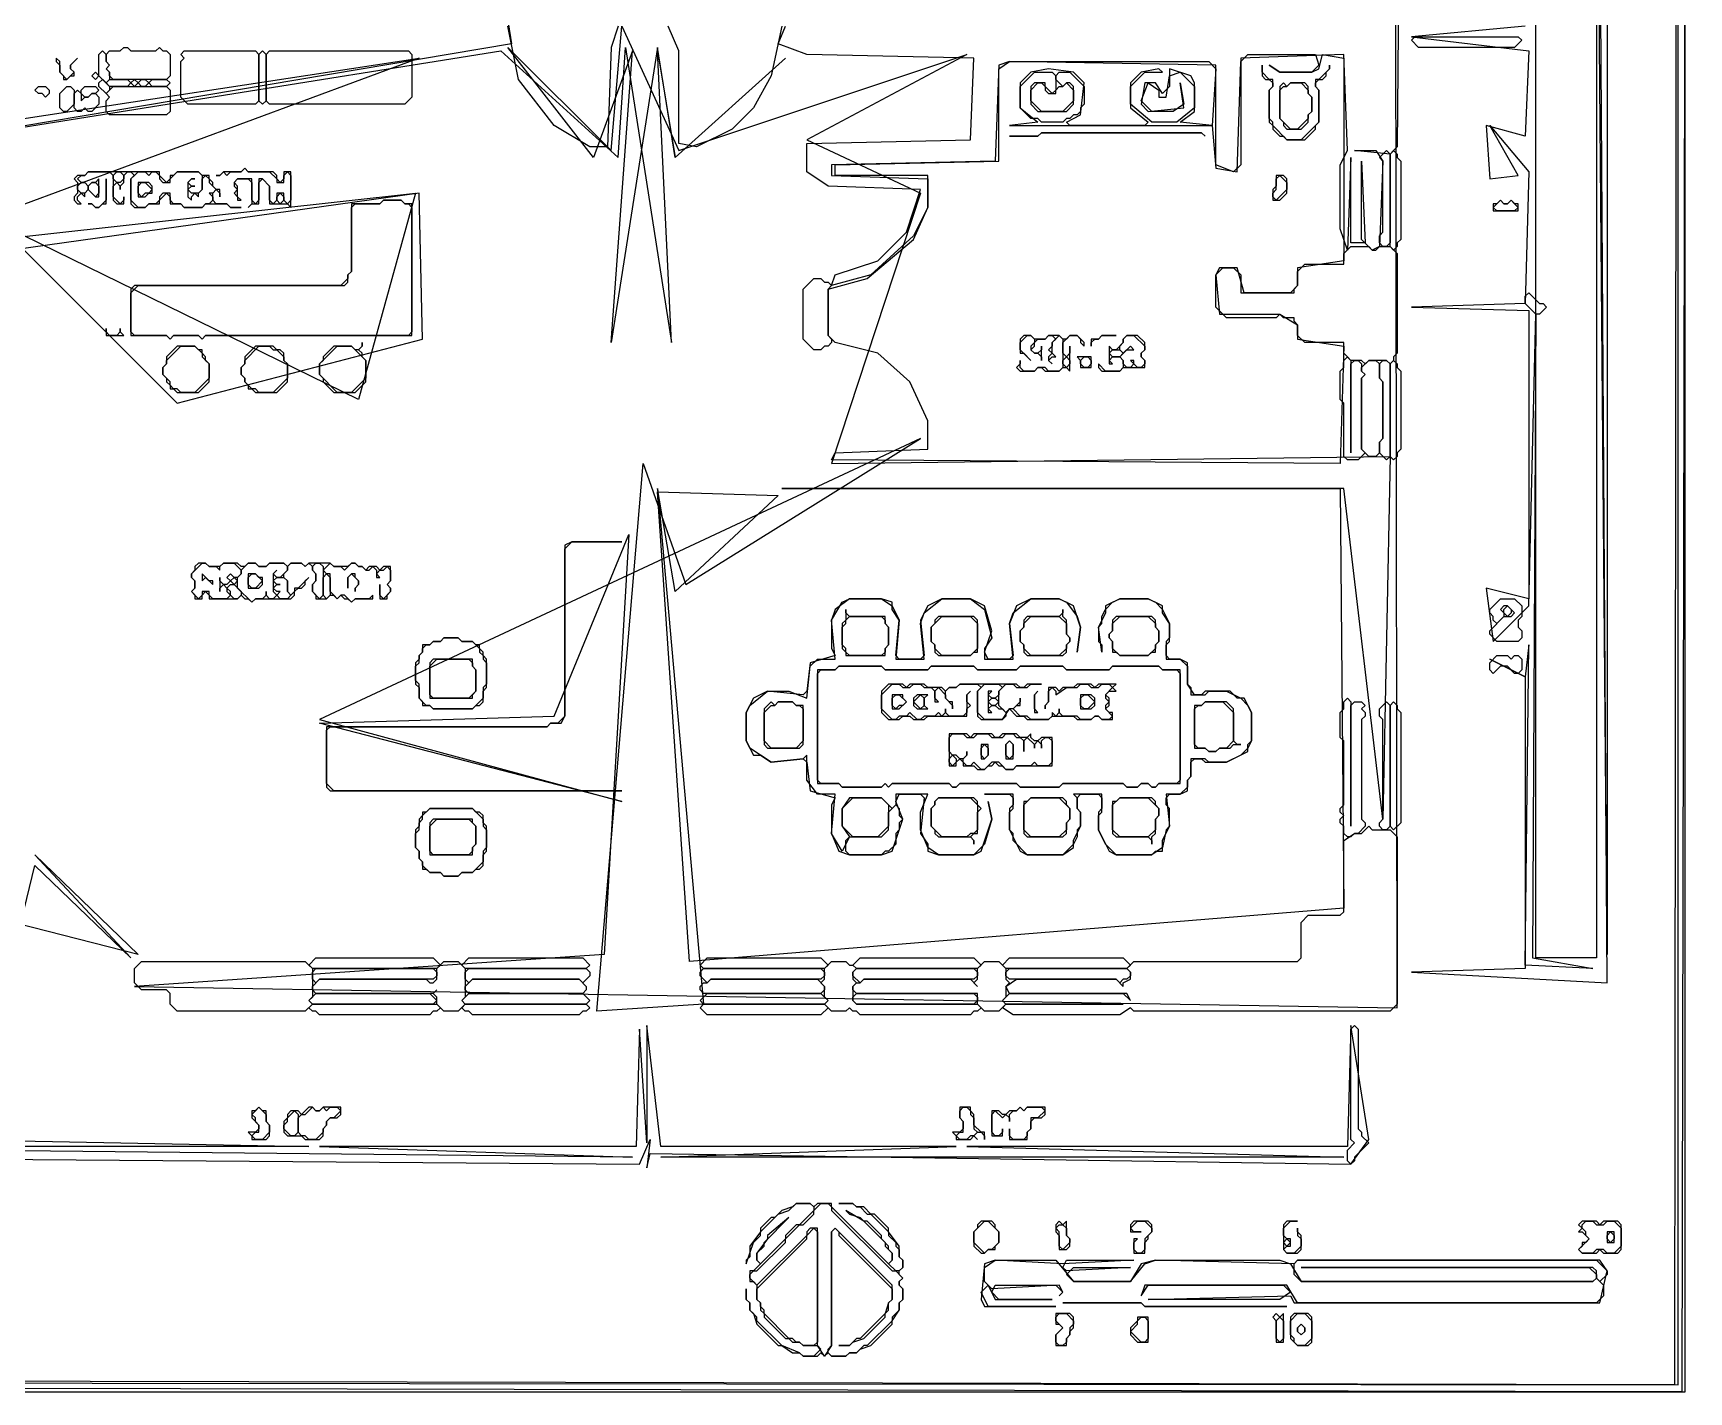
# Model space of a CAD drawing. Header units: millimetres. Extents: x 18 to 1005, y 22 to 1011.
# Drawn here: x 539.5 to 1005, y 22 to 404 of the extents above; entities that cross this region are included whole.
import ezdxf

# ---------------------------------------------------------------- set-up
doc = ezdxf.new("R2010")
doc.units = ezdxf.units.MM

msp = doc.modelspace()

# ---------------------------------------------------------------- linework, layer by layer
for points in [[(20, 1011), (1005, 1009), (1003, 22), (18, 24)], [(19, 1011), (19, 22), (1004, 22), (1004, 1011)], [(23, 1009), (1002, 1008), (1001, 24), (21, 26)], [(22, 1009), (21, 25), (1002, 24), (1002, 1009)], [(927, 402), (928, 403), (957, 403), (958, 402), (956, 400), (929, 400)], [(546, 397), (546, 396), (547, 395), (547, 393), (548, 392), (548, 391), (549, 391), (550, 392), (551, 392), (551, 393), (550, 394), (550, 395), (552, 397), (550, 395), (550, 394), (551, 393), (549, 391), (547, 393), (547, 396)], [(559, 399), (560, 398), (560, 396), (561, 395), (560, 394), (561, 393), (561, 391), (560, 390), (558, 392), (558, 398)], [(560, 398), (561, 399), (564, 399), (565, 400), (566, 400), (567, 399), (574, 399), (575, 400), (576, 399), (577, 399), (578, 398), (578, 392), (577, 391), (562, 391), (561, 392), (561, 393), (560, 394), (561, 395), (560, 396)], [(581, 398), (582, 399), (602, 399), (603, 398), (603, 385), (602, 384), (583, 384), (581, 386), (581, 396), (582, 397)], [(604, 399), (605, 398), (605, 385), (604, 384), (603, 385), (603, 398)], [(605, 398), (606, 399), (645, 399), (646, 398), (646, 386), (644, 384), (606, 384), (605, 385)], [(908, 397), (908, 340), (895, 338), (895, 333), (893, 331), (880, 331), (878, 338), (873, 338), (872, 336), (873, 325), (890, 325), (895, 322), (895, 318), (908, 316), (907, 283), (764, 284), (765, 286), (791, 287), (791, 295), (786, 306), (777, 314), (765, 317), (763, 319), (763, 332), (774, 335), (787, 346), (791, 355), (791, 364), (765, 364), (765, 367), (811, 368), (811, 394), (814, 396), (870, 396), (872, 394), (871, 378), (862, 379), (866, 382), (866, 390), (865, 392), (859, 394), (859, 389), (857, 387), (855, 390), (852, 390), (851, 384), (853, 382), (863, 383), (862, 390), (863, 384), (860, 382), (854, 382), (851, 385), (853, 390), (856, 388), (856, 386), (858, 386), (859, 392), (862, 393), (866, 389), (866, 383), (861, 379), (854, 379), (848, 384), (848, 389), (852, 393), (857, 393), (856, 394), (851, 393), (848, 390), (848, 383), (853, 379), (852, 378), (831, 378), (830, 379), (834, 381), (835, 390), (832, 393), (825, 394), (820, 393), (817, 390), (817, 383), (822, 379), (814, 378), (871, 378), (872, 366), (878, 365), (879, 396), (881, 398), (900, 398), (901, 395), (899, 393), (890, 393), (887, 395), (890, 393), (899, 393), (901, 394), (902, 398)], [(556, 392), (557, 393), (558, 392), (557, 391)], [(817, 389), (821, 393), (826, 393), (827, 392), (827, 388), (826, 387), (824, 389), (824, 390), (821, 390), (820, 389), (820, 384), (822, 382), (830, 382), (832, 384), (832, 389), (831, 390), (830, 390), (829, 389), (827, 391), (827, 392), (828, 393), (831, 393), (835, 389), (835, 384), (834, 383), (834, 382), (833, 381), (832, 381), (831, 380), (830, 380), (829, 379), (823, 379), (822, 380), (820, 380), (817, 383)], [(885, 395), (885, 392), (886, 391), (887, 391), (888, 390), (888, 389), (887, 388), (887, 379), (888, 378), (888, 377), (890, 375), (891, 375), (892, 374), (897, 374), (900, 377), (900, 378), (901, 379), (901, 388), (900, 389), (900, 390), (901, 391), (902, 391), (903, 392), (903, 393), (904, 394), (904, 395), (904, 394), (901, 391), (900, 391), (900, 389), (901, 388), (901, 379), (896, 374), (892, 374), (888, 378), (888, 379), (887, 380), (887, 388), (888, 389), (888, 391), (887, 391), (885, 393)], [(540, 388), (541, 389), (543, 389), (544, 388), (544, 387), (543, 386), (542, 387), (541, 387)], [(550, 389), (551, 388), (551, 384), (549, 382), (548, 382), (547, 383), (547, 387), (549, 389)], [(551, 387), (552, 388), (553, 387), (553, 385), (554, 386), (555, 386), (556, 387), (557, 387), (558, 386), (558, 384), (556, 382), (555, 382), (554, 383), (553, 382), (552, 382), (551, 383)], [(553, 387), (553, 388), (554, 389), (557, 389), (558, 388), (557, 387), (556, 387), (555, 386), (554, 386)], [(558, 390), (559, 391), (561, 389), (561, 388), (560, 387), (558, 389)], [(560, 390), (561, 391), (566, 391), (567, 390), (566, 389), (561, 389)], [(560, 387), (562, 389), (577, 389), (578, 388), (578, 382), (577, 381), (561, 381), (560, 382), (560, 385), (561, 386)], [(567, 390), (568, 391), (569, 390), (568, 389)], [(569, 390), (570, 391), (571, 391), (572, 390), (571, 389), (570, 389)], [(572, 390), (573, 391), (577, 391), (578, 390), (577, 389), (573, 389)], [(820, 388), (822, 390), (823, 390), (824, 389), (824, 388), (825, 387), (827, 387), (827, 388), (828, 389), (829, 389), (830, 390), (832, 388), (832, 385), (829, 382), (823, 382), (820, 385)], [(893, 390), (896, 390), (898, 388), (898, 387), (899, 386), (899, 382), (898, 381), (898, 380), (895, 377), (893, 377), (890, 380), (890, 388), (891, 389), (892, 389)], [(891, 390), (890, 389), (890, 380), (891, 379), (891, 378), (892, 377), (896, 377), (898, 379), (898, 381), (899, 382), (899, 386), (898, 387), (898, 389), (897, 390), (893, 390), (892, 389)], [(814, 375), (822, 375), (823, 376), (868, 376), (869, 375), (868, 376), (823, 376), (822, 375)], [(920, 371), (921, 370), (921, 345), (920, 344), (919, 344), (918, 345), (918, 347), (919, 348), (919, 368), (918, 369)], [(922, 371), (923, 370), (923, 369), (924, 368), (924, 346), (923, 345), (923, 344), (922, 343), (921, 344), (921, 370)], [(551, 363), (552, 362), (552, 359), (551, 358), (551, 357), (552, 356), (553, 356), (552, 357), (552, 358), (553, 359), (554, 358), (554, 359), (555, 360), (557, 358), (558, 358), (558, 363), (557, 362), (556, 362), (555, 361), (554, 362), (553, 362), (552, 363), (553, 364), (554, 364), (555, 365), (561, 365), (562, 364), (562, 357), (563, 356), (565, 356), (565, 358), (565, 357), (564, 356), (562, 358), (562, 361), (563, 362), (564, 361), (564, 360), (564, 361), (565, 362), (565, 364), (566, 365), (567, 365), (568, 364), (567, 363), (567, 356), (568, 355), (571, 355), (572, 356), (575, 356), (575, 357), (577, 359), (578, 358), (578, 356), (581, 356), (582, 355), (587, 355), (588, 356), (594, 356), (595, 355), (598, 355), (595, 355), (594, 356), (591, 356), (590, 357), (590, 359), (591, 360), (592, 359), (592, 358), (592, 360), (591, 360), (590, 361), (590, 362), (589, 363), (589, 364), (587, 364), (586, 365), (580, 365), (579, 364), (578, 364), (578, 363), (577, 362), (575, 364), (575, 365), (555, 365), (554, 364), (552, 364)], [(562, 364), (563, 365), (564, 365), (565, 364), (565, 363), (564, 362), (563, 362), (562, 363)], [(567, 357), (567, 363), (569, 365), (571, 365), (572, 364), (573, 365), (574, 365), (575, 364), (575, 363), (576, 362), (578, 362), (578, 363), (580, 365), (586, 365), (587, 364), (587, 360), (586, 359), (584, 359), (583, 360), (584, 361), (585, 361), (584, 361), (583, 362), (584, 363), (585, 363), (584, 363), (583, 362), (583, 358), (584, 357), (584, 358), (585, 359), (586, 358), (586, 359), (587, 360), (587, 363), (588, 364), (589, 363), (589, 362), (591, 360), (590, 359), (589, 359), (590, 358), (590, 357), (589, 356), (588, 356), (587, 355), (582, 355), (581, 356), (579, 356), (578, 357), (578, 359), (576, 359), (575, 358), (575, 357), (574, 356), (572, 356), (571, 355), (569, 355)], [(591, 364), (592, 364), (593, 365), (594, 364), (595, 365), (598, 365), (599, 366), (600, 365), (606, 365), (608, 363), (608, 362), (610, 362), (610, 364), (611, 365), (612, 364), (612, 357), (611, 356), (610, 357), (610, 359), (608, 359), (608, 357), (607, 356), (606, 357), (606, 361), (604, 363), (603, 363), (603, 357), (602, 356), (601, 357), (601, 363), (597, 363), (596, 362), (596, 361), (597, 360), (596, 359), (597, 358), (597, 357), (598, 357), (597, 358), (597, 361), (596, 362), (597, 363), (600, 363), (601, 362), (601, 356), (600, 355), (601, 356), (603, 356), (603, 362), (604, 363), (606, 361), (606, 356), (611, 356), (612, 355), (612, 365), (610, 365), (610, 363), (609, 362), (608, 363), (608, 364), (607, 365), (600, 365), (599, 366), (598, 365), (593, 365), (592, 364)], [(890, 364), (892, 362), (892, 360), (889, 357), (888, 358), (888, 359), (889, 360), (889, 363)], [(891, 364), (889, 364), (889, 361), (888, 360), (888, 357), (890, 357), (892, 359), (892, 363)], [(552, 361), (553, 362), (554, 362), (555, 361), (555, 360), (554, 359), (553, 359), (552, 360)], [(560, 363), (560, 357), (558, 355), (557, 355), (556, 356), (555, 356), (556, 356), (557, 355), (558, 355), (559, 356), (560, 356)], [(555, 361), (556, 362), (557, 362), (558, 361), (558, 359), (557, 358), (555, 360)], [(569, 359), (569, 361), (570, 362), (571, 362), (573, 360), (572, 359), (571, 359), (570, 358)], [(569, 362), (569, 358), (571, 358), (572, 359), (573, 359), (573, 361), (572, 362)], [(608, 358), (609, 359), (610, 358), (610, 357), (609, 356), (608, 357)], [(646, 355), (646, 320), (645, 319), (588, 319), (587, 318), (586, 319), (579, 319), (578, 318), (577, 319), (568, 319), (567, 320), (567, 331), (569, 333), (627, 333), (628, 334), (628, 336), (629, 337), (629, 355), (630, 356), (637, 356), (638, 357), (643, 357), (644, 356), (645, 356)], [(646, 356), (644, 356), (643, 357), (638, 357), (637, 356), (629, 356), (629, 337), (628, 336), (628, 335), (626, 333), (568, 333), (567, 332), (567, 319), (577, 319), (578, 318), (579, 319), (586, 319), (587, 318), (588, 319), (646, 319)], [(950, 355), (952, 357), (953, 356), (954, 356), (955, 357), (957, 355), (956, 354), (951, 354)], [(950, 356), (950, 354), (957, 354), (957, 356), (956, 356), (955, 357), (954, 356), (953, 356), (952, 357), (951, 356)], [(923, 342), (923, 314), (922, 313), (922, 312), (921, 311), (920, 312), (915, 312), (914, 311), (913, 312), (910, 312), (908, 314), (908, 317), (897, 317), (895, 319), (895, 322), (894, 323), (894, 324), (891, 324), (890, 325), (889, 324), (875, 324), (872, 327), (872, 336), (874, 338), (877, 338), (879, 336), (879, 331), (894, 331), (894, 332), (895, 333), (895, 337), (897, 339), (908, 339), (908, 342), (910, 344), (915, 344), (916, 343), (917, 343), (918, 344), (921, 344)], [(759, 335), (761, 335), (762, 334), (763, 334), (764, 333), (763, 332), (763, 319), (764, 318), (764, 317), (763, 316), (762, 316), (761, 315), (759, 315), (756, 318), (756, 332)], [(959, 330), (960, 331), (963, 328), (964, 328), (965, 327), (963, 325), (962, 325), (959, 328)], [(560, 321), (560, 319), (565, 319), (564, 320), (564, 321), (564, 320), (563, 319), (561, 319), (560, 320)], [(632, 317), (632, 316), (631, 315), (630, 315), (629, 316), (624, 316), (621, 313), (621, 312), (620, 311), (620, 308), (621, 307), (621, 306), (624, 303), (630, 303), (633, 306), (633, 312), (632, 313), (632, 314), (631, 315), (632, 316)], [(816, 310), (817, 309), (821, 309), (822, 310), (823, 310), (824, 309), (828, 309), (829, 310), (830, 310), (831, 309), (831, 316), (831, 314), (830, 313), (829, 314), (829, 317), (831, 319), (833, 319), (834, 318), (834, 317), (835, 316), (835, 317), (833, 319), (831, 319), (830, 318), (829, 318), (828, 319), (825, 319), (824, 318), (821, 318), (820, 319), (818, 319), (817, 318), (817, 314), (818, 314), (820, 312), (817, 315), (817, 317), (819, 319), (820, 319), (821, 318), (821, 317), (820, 316), (820, 315), (821, 314), (822, 314), (823, 313), (823, 312), (823, 316), (823, 315), (822, 314), (821, 314), (820, 315), (821, 316), (821, 317), (822, 318), (824, 318), (825, 319), (826, 319), (827, 318), (826, 317), (826, 316), (825, 315), (826, 314), (825, 313), (825, 312), (826, 311), (825, 312), (826, 313), (827, 313), (826, 314), (826, 317), (828, 319), (829, 318), (829, 310), (828, 309), (825, 309), (824, 310), (822, 310), (821, 309), (818, 309), (817, 310), (817, 312), (817, 311)], [(844, 319), (840, 319), (839, 318), (837, 318), (837, 316), (837, 317), (838, 318), (839, 318), (840, 319)], [(852, 317), (850, 319), (847, 319), (846, 318), (846, 317), (844, 315), (843, 315), (842, 316), (842, 311), (843, 311), (842, 312), (843, 313), (845, 313), (846, 312), (846, 310), (845, 309), (841, 309), (839, 311), (839, 310), (840, 309), (845, 309), (846, 310), (852, 310), (852, 312), (851, 313), (851, 314), (852, 315)], [(847, 319), (849, 319), (852, 316), (852, 315), (851, 314), (851, 313), (852, 312), (852, 311), (851, 310), (850, 310), (849, 311), (849, 312), (848, 312), (849, 311), (848, 310), (847, 310), (846, 311), (846, 312), (845, 313), (847, 315), (849, 315), (848, 316), (846, 314), (845, 315), (845, 316), (846, 317), (846, 318)], [(581, 316), (585, 316), (587, 314), (587, 313), (589, 311), (589, 307), (585, 303), (581, 303), (580, 304), (579, 304), (578, 305), (578, 306), (576, 308), (576, 310), (577, 311), (577, 312)], [(580, 316), (577, 313), (577, 311), (576, 310), (576, 308), (577, 307), (577, 306), (578, 305), (578, 304), (579, 304), (580, 303), (586, 303), (589, 306), (589, 311), (588, 312), (588, 313), (587, 314), (587, 315), (586, 315), (585, 316)], [(603, 316), (606, 316), (607, 315), (608, 315), (610, 313), (610, 312), (611, 311), (611, 307), (607, 303), (603, 303), (602, 304), (601, 304), (599, 306), (599, 307), (598, 308), (598, 310), (599, 311), (599, 312)], [(602, 316), (599, 313), (599, 311), (598, 310), (598, 308), (599, 307), (599, 306), (600, 305), (600, 304), (601, 304), (602, 303), (608, 303), (611, 306), (611, 311), (610, 312), (610, 314), (609, 315), (608, 315), (607, 316)], [(625, 316), (629, 316), (633, 312), (633, 307), (629, 303), (625, 303), (620, 308), (620, 311)], [(829, 312), (830, 313), (831, 312), (831, 311), (830, 310), (829, 311)], [(833, 313), (834, 312), (834, 310), (837, 310), (837, 313)], [(834, 312), (835, 313), (836, 313), (837, 312), (837, 311), (836, 310), (835, 310), (834, 311)], [(842, 314), (843, 315), (845, 315), (846, 314), (845, 313), (843, 313)], [(909, 313), (910, 312), (910, 286), (910, 311), (911, 312), (912, 312), (913, 311), (913, 309), (914, 308), (913, 307), (913, 287), (914, 286), (912, 284), (909, 284), (908, 285), (908, 300), (907, 301), (907, 309), (908, 310), (908, 312)], [(915, 312), (917, 312), (918, 311), (918, 307), (919, 306), (919, 290), (918, 289), (918, 286), (917, 285), (915, 285), (913, 287), (913, 307), (914, 308), (913, 309), (913, 310)], [(919, 312), (920, 312), (921, 311), (921, 285), (920, 284), (918, 286), (918, 289), (919, 290), (919, 306), (918, 307), (918, 311)], [(922, 312), (923, 311), (923, 310), (924, 309), (924, 287), (923, 286), (923, 285), (922, 284), (921, 285), (921, 311)], [(705, 261), (691, 261), (689, 260), (689, 212), (687, 210), (685, 210), (684, 209), (622, 209), (622, 192), (623, 191), (705, 191), (624, 191), (622, 193), (622, 208), (623, 209), (684, 209), (685, 210), (688, 210), (689, 212), (689, 259), (691, 261)], [(584, 252), (587, 255), (588, 255), (589, 254), (591, 254), (592, 253), (592, 254), (593, 255), (596, 255), (598, 253), (598, 252), (597, 251), (596, 251), (595, 252), (594, 251), (595, 250), (594, 249), (593, 249), (592, 250), (592, 251), (592, 247), (592, 248), (593, 249), (594, 248), (594, 247), (595, 246), (594, 245), (590, 245), (589, 246), (589, 247), (587, 247), (587, 246), (586, 245), (584, 247), (585, 248), (585, 250), (584, 251)], [(584, 252), (584, 251), (585, 250), (585, 248), (584, 247), (585, 246), (585, 245), (587, 245), (587, 246), (588, 247), (589, 246), (589, 245), (597, 245), (598, 246), (599, 245), (600, 245), (601, 244), (602, 245), (612, 245), (613, 246), (613, 247), (614, 248), (615, 248), (616, 249), (616, 250), (617, 251), (614, 248), (613, 248), (613, 247), (612, 246), (611, 247), (611, 250), (610, 251), (610, 252), (611, 253), (611, 254), (612, 255), (615, 255), (616, 254), (617, 255), (618, 254), (618, 253), (619, 252), (619, 250), (618, 249), (618, 247), (619, 246), (619, 245), (622, 245), (623, 246), (624, 246), (625, 245), (626, 246), (627, 245), (628, 245), (629, 244), (630, 245), (635, 245), (635, 246), (634, 245), (630, 245), (629, 244), (627, 246), (626, 246), (625, 245), (623, 247), (623, 252), (622, 252), (621, 253), (623, 255), (624, 254), (626, 254), (627, 253), (629, 255), (630, 255), (631, 254), (632, 254), (633, 253), (634, 253), (635, 254), (636, 253), (636, 251), (637, 251), (636, 252), (637, 253), (638, 253), (639, 254), (640, 253), (640, 250), (639, 249), (640, 248), (640, 247), (638, 245), (637, 246), (637, 249), (637, 245), (639, 245), (639, 246), (640, 247), (640, 248), (639, 249), (640, 250), (640, 254), (638, 254), (637, 253), (636, 254), (634, 254), (633, 253), (632, 254), (631, 254), (630, 255), (629, 255), (628, 254), (624, 254), (623, 255), (617, 255), (616, 254), (615, 255), (612, 255), (611, 254), (610, 255), (606, 255), (605, 254), (603, 254), (602, 255), (600, 255), (599, 254), (598, 254), (597, 255), (593, 255), (592, 254), (589, 254), (588, 255), (586, 255), (585, 254), (585, 253)], [(587, 252), (587, 250), (588, 251), (590, 249), (590, 250), (589, 250)], [(600, 255), (602, 255), (603, 254), (605, 254), (606, 255), (610, 255), (611, 254), (611, 253), (609, 251), (608, 251), (607, 252), (608, 253), (607, 252), (607, 247), (608, 246), (607, 245), (606, 245), (605, 246), (605, 247), (605, 246), (604, 245), (602, 245), (601, 244), (597, 248), (597, 251), (598, 252), (598, 253)], [(600, 249), (600, 251), (601, 252), (602, 252), (604, 250), (602, 248), (601, 248)], [(600, 252), (600, 248), (603, 248), (604, 249), (604, 251), (603, 251), (602, 252)], [(619, 255), (620, 255), (621, 254), (621, 246), (620, 245), (618, 247), (618, 249), (619, 250), (619, 252), (618, 253), (618, 254)], [(622, 252), (623, 251), (623, 246), (622, 245), (621, 246), (621, 251)], [(629, 252), (628, 251), (628, 248), (628, 251), (629, 252), (631, 250), (631, 249), (630, 248), (630, 247), (630, 248), (631, 249), (631, 250), (630, 251), (630, 252)], [(594, 248), (595, 249), (596, 249), (598, 247), (598, 246), (597, 245), (596, 245), (595, 246), (595, 247)], [(595, 250), (596, 251), (597, 250), (596, 249)], [(607, 250), (608, 251), (610, 251), (611, 250), (611, 247), (612, 246), (611, 245), (609, 245), (608, 246), (609, 247), (608, 247), (607, 248), (608, 249), (609, 249), (608, 249)], [(767, 244), (769, 245), (778, 245), (781, 243), (783, 239), (782, 228), (790, 228), (789, 238), (790, 241), (795, 245), (803, 245), (807, 242), (809, 234), (807, 231), (807, 228), (815, 228), (814, 238), (815, 241), (820, 245), (828, 245), (830, 244), (833, 240), (834, 237), (833, 230), (834, 237), (832, 243), (828, 245), (820, 245), (816, 243), (814, 238), (815, 229), (814, 228), (808, 228), (807, 230), (809, 236), (807, 243), (803, 245), (795, 245), (791, 243), (789, 239), (790, 229), (789, 228), (783, 228), (782, 229), (783, 239), (781, 242), (781, 244), (778, 245), (769, 245), (765, 242), (764, 239), (764, 231), (765, 229), (758, 227), (757, 219), (756, 218), (746, 219), (742, 217), (740, 213), (740, 205), (742, 201), (744, 201), (747, 199), (756, 200), (757, 199), (758, 191), (765, 189), (764, 187), (764, 179), (766, 174), (769, 173), (778, 173), (781, 174), (784, 183), (782, 188), (783, 190), (789, 190), (790, 189), (789, 179), (791, 176), (791, 174), (794, 173), (804, 173), (806, 174), (809, 183), (808, 188), (809, 183), (807, 176), (804, 173), (794, 173), (791, 175), (789, 180), (789, 185), (791, 190), (782, 190), (782, 187), (781, 186), (778, 189), (769, 189), (767, 186), (767, 181), (769, 178), (767, 174), (764, 179), (765, 190), (760, 190), (757, 194), (757, 201), (756, 200), (747, 199), (741, 203), (740, 205), (740, 213), (741, 215), (746, 219), (752, 219), (757, 217), (758, 226), (760, 228), (765, 228), (764, 239)], [(857, 243), (853, 245), (845, 245), (841, 243), (841, 241), (839, 237), (839, 233), (840, 232), (840, 230), (839, 237), (840, 238), (840, 240), (841, 242), (843, 244), (845, 245), (853, 245), (855, 244), (857, 242), (859, 238), (859, 234), (858, 233), (858, 228), (862, 228), (864, 226), (864, 221), (865, 220), (865, 218), (869, 218), (870, 219), (875, 219), (879, 217), (881, 215), (882, 213), (882, 205), (881, 203), (879, 201), (875, 199), (870, 199), (869, 200), (865, 200), (865, 195), (864, 194), (864, 192), (862, 190), (858, 190), (859, 181), (858, 180), (857, 175), (854, 173), (844, 173), (841, 176), (839, 180), (839, 184), (840, 185), (840, 190), (832, 190), (833, 189), (833, 186), (834, 185), (834, 181), (833, 180), (833, 178), (832, 176), (829, 173), (819, 173), (815, 177), (815, 179), (814, 180), (814, 185), (815, 186), (815, 190), (807, 190), (814, 190), (815, 189), (815, 187), (814, 186), (814, 180), (817, 174), (819, 173), (829, 173), (832, 175), (832, 177), (834, 181), (834, 185), (833, 186), (833, 189), (834, 190), (839, 190), (840, 189), (840, 186), (839, 185), (839, 180), (842, 174), (844, 173), (854, 173), (855, 174), (857, 174), (857, 177), (859, 181), (859, 186), (858, 187), (858, 189), (859, 190), (862, 190), (864, 191), (864, 194), (865, 195), (865, 199), (866, 200), (868, 200), (869, 199), (875, 199), (881, 202), (881, 204), (882, 205), (882, 213), (880, 217), (878, 217), (876, 219), (869, 219), (868, 218), (866, 218), (864, 221), (864, 227), (862, 228), (859, 228), (858, 229), (858, 232), (859, 233), (859, 238), (857, 241)], [(952, 245), (956, 245), (958, 243), (958, 240), (957, 239), (957, 237), (958, 236), (958, 234), (957, 233), (951, 233), (949, 235), (949, 236), (953, 240), (955, 240), (956, 241), (954, 243), (953, 243), (952, 242), (953, 241), (953, 240), (951, 238), (950, 239), (950, 240), (949, 241), (949, 242)], [(953, 242), (954, 243), (955, 242), (955, 241), (954, 240), (953, 241)], [(768, 242), (768, 239), (767, 238), (767, 231), (768, 230), (768, 229), (779, 229), (779, 231), (780, 232), (780, 237), (779, 238), (779, 240), (769, 240), (768, 241)], [(768, 239), (769, 240), (778, 240), (779, 239), (779, 238), (780, 237), (780, 232), (779, 231), (779, 230), (778, 229), (769, 229), (768, 230), (768, 231), (767, 232), (767, 237), (768, 238)], [(792, 237), (795, 240), (803, 240), (805, 238), (805, 231), (803, 229), (795, 229), (793, 231), (793, 232), (792, 233)], [(793, 239), (793, 238), (792, 237), (792, 233), (793, 232), (793, 230), (794, 229), (803, 229), (804, 230), (805, 230), (805, 239), (804, 240), (794, 240)], [(829, 242), (829, 241), (828, 240), (819, 240), (818, 239), (818, 237), (817, 236), (817, 233), (818, 232), (818, 230), (819, 229), (829, 229), (830, 230), (830, 232), (831, 233), (831, 234), (830, 235), (830, 239), (829, 240)], [(820, 240), (828, 240), (830, 238), (830, 235), (831, 234), (831, 233), (830, 232), (830, 231), (828, 229), (820, 229), (818, 231), (818, 232), (817, 233), (817, 236), (818, 237), (818, 238)], [(845, 240), (853, 240), (855, 238), (855, 237), (856, 236), (856, 233), (855, 232), (855, 231), (853, 229), (845, 229), (843, 231), (843, 233), (842, 234), (842, 235), (843, 236), (843, 238)], [(843, 239), (843, 236), (842, 235), (842, 234), (843, 233), (843, 230), (844, 230), (845, 229), (853, 229), (854, 230), (855, 230), (855, 232), (856, 233), (856, 236), (855, 237), (855, 239), (854, 240), (844, 240)], [(650, 232), (651, 232), (652, 233), (654, 233), (655, 234), (659, 234), (660, 233), (663, 233), (665, 231), (665, 230), (666, 229), (666, 228), (667, 227), (667, 221), (666, 220), (666, 217), (663, 214), (652, 214), (651, 215), (650, 215), (648, 217), (648, 221), (647, 222), (647, 226), (648, 227), (648, 229), (649, 230), (649, 231)], [(649, 232), (649, 230), (648, 229), (648, 228), (647, 227), (647, 221), (648, 220), (648, 217), (649, 216), (649, 215), (651, 215), (652, 214), (663, 214), (664, 215), (665, 215), (666, 216), (666, 219), (667, 220), (667, 228), (666, 229), (666, 230), (665, 231), (665, 232), (664, 232), (663, 233), (660, 233), (659, 234), (655, 234), (654, 233), (652, 233), (651, 232)], [(949, 227), (951, 229), (954, 229), (955, 228), (956, 229), (957, 229), (958, 228), (958, 225), (957, 224), (956, 224), (954, 226), (952, 226), (950, 224), (949, 225)], [(651, 226), (653, 228), (662, 228), (663, 227), (663, 226), (664, 225), (664, 219), (662, 217), (652, 217), (651, 218)], [(651, 227), (651, 217), (663, 217), (663, 218), (664, 219), (664, 225), (663, 226), (663, 228), (652, 228)], [(760, 224), (761, 225), (765, 225), (766, 226), (778, 226), (779, 225), (791, 225), (792, 226), (804, 226), (805, 225), (816, 225), (817, 226), (829, 226), (830, 225), (842, 225), (843, 226), (856, 226), (857, 225), (861, 225), (862, 224), (862, 194), (861, 193), (856, 193), (855, 192), (854, 192), (853, 193), (851, 193), (850, 192), (847, 192), (846, 193), (829, 193), (828, 192), (817, 192), (816, 193), (800, 193), (799, 192), (798, 192), (797, 193), (781, 193), (780, 192), (779, 193), (778, 192), (767, 192), (766, 193), (761, 193), (760, 194)], [(760, 225), (760, 193), (766, 193), (767, 192), (778, 192), (779, 193), (780, 192), (781, 193), (797, 193), (798, 192), (799, 192), (800, 193), (816, 193), (817, 192), (828, 192), (829, 193), (846, 193), (847, 192), (850, 192), (851, 193), (853, 193), (854, 192), (855, 192), (856, 193), (862, 193), (862, 225), (857, 225), (856, 226), (843, 226), (842, 225), (830, 225), (829, 226), (817, 226), (816, 225), (805, 225), (804, 226), (792, 226), (791, 225), (779, 225), (778, 226), (766, 226), (765, 225)], [(778, 213), (780, 211), (783, 211), (784, 212), (786, 212), (787, 211), (790, 211), (791, 212), (802, 212), (802, 214), (803, 215), (802, 216), (802, 218), (803, 219), (802, 218), (802, 213), (801, 212), (797, 212), (796, 213), (796, 214), (796, 213), (795, 212), (794, 213), (793, 212), (790, 212), (789, 211), (788, 211), (786, 213), (785, 212), (783, 212), (782, 211), (781, 211), (778, 214), (778, 218), (781, 221), (783, 221), (784, 220), (786, 220), (787, 221), (789, 221), (790, 220), (792, 220), (793, 219), (793, 216), (794, 216), (793, 217), (793, 219), (794, 220), (796, 218), (796, 217), (798, 215), (798, 214), (798, 216), (797, 216), (796, 217), (796, 219), (797, 220), (799, 220), (800, 221), (805, 221), (806, 220), (805, 219), (805, 212), (806, 211), (812, 211), (814, 214), (816, 212), (818, 212), (819, 211), (825, 211), (826, 212), (832, 212), (833, 211), (837, 211), (838, 212), (839, 212), (840, 211), (843, 211), (843, 213), (842, 213), (841, 214), (842, 215), (842, 217), (841, 218), (842, 219), (844, 219), (843, 220), (844, 221), (839, 221), (838, 220), (837, 221), (833, 221), (832, 220), (829, 220), (828, 219), (827, 220), (825, 220), (825, 216), (824, 215), (824, 214), (824, 215), (825, 216), (825, 219), (826, 220), (827, 219), (827, 218), (830, 220), (833, 220), (834, 221), (836, 221), (837, 220), (839, 220), (840, 221), (842, 221), (843, 220), (841, 218), (841, 217), (842, 216), (841, 215), (841, 214), (843, 212), (842, 211), (840, 211), (839, 212), (838, 212), (837, 211), (834, 211), (833, 212), (829, 212), (828, 213), (828, 214), (828, 213), (827, 212), (826, 213), (826, 212), (825, 211), (820, 211), (819, 212), (817, 212), (815, 214), (816, 215), (817, 215), (817, 217), (817, 216), (815, 214), (814, 214), (813, 213), (811, 215), (811, 219), (813, 221), (815, 221), (816, 220), (819, 220), (820, 221), (823, 221), (819, 221), (818, 220), (817, 220), (816, 221), (800, 221), (799, 220), (797, 220), (796, 219), (795, 220), (791, 220), (790, 221), (786, 221), (785, 220), (784, 221), (780, 221), (778, 219)], [(807, 221), (811, 221), (812, 220), (811, 219), (811, 218), (810, 217), (809, 217), (808, 218), (809, 219), (808, 219), (808, 213), (809, 213), (808, 214), (809, 215), (810, 215), (811, 214), (812, 214), (813, 213), (813, 212), (812, 211), (807, 211), (805, 213), (805, 219)], [(822, 219), (821, 218), (821, 213), (822, 213), (821, 214), (821, 218)], [(749, 216), (753, 216), (754, 215), (755, 215), (756, 214), (756, 205), (754, 203), (747, 203), (745, 205), (745, 213), (747, 215), (748, 215)], [(747, 216), (745, 214), (745, 204), (746, 203), (755, 203), (756, 204), (756, 215), (754, 215), (753, 216), (749, 216), (748, 215)], [(781, 215), (781, 217), (782, 218), (783, 218), (785, 216), (784, 215), (783, 215), (782, 214)], [(781, 218), (781, 214), (783, 214), (785, 216), (784, 217), (784, 218)], [(789, 218), (790, 217), (790, 215), (789, 214), (787, 216)], [(788, 218), (787, 217), (787, 215), (788, 214), (791, 214), (790, 215), (790, 217), (791, 218)], [(808, 216), (809, 217), (810, 217), (811, 216), (810, 215), (809, 215)], [(834, 215), (834, 217), (835, 218), (836, 218), (838, 216), (836, 214), (835, 214)], [(834, 218), (834, 214), (837, 214), (838, 215), (838, 217), (837, 218)], [(867, 215), (868, 215), (869, 216), (874, 216), (877, 213), (877, 205), (875, 203), (873, 203), (872, 202), (870, 202), (869, 203), (867, 203), (866, 204), (866, 214)], [(866, 215), (866, 203), (869, 203), (870, 202), (872, 202), (873, 203), (876, 203), (877, 204), (879, 204), (878, 204), (877, 205), (877, 214), (875, 216), (869, 216), (868, 215)], [(909, 217), (910, 216), (910, 181), (910, 215), (911, 216), (913, 216), (914, 215), (913, 214), (914, 213), (914, 212), (913, 211), (913, 183), (914, 182), (914, 181), (912, 179), (911, 179), (910, 178), (909, 178), (908, 179), (908, 181), (907, 182), (907, 183), (908, 184), (907, 185), (907, 186), (908, 187), (908, 205), (907, 206), (907, 213), (908, 214), (908, 216)], [(920, 216), (921, 215), (921, 181), (920, 180), (919, 180), (918, 181), (918, 182), (919, 183), (919, 211), (918, 212), (918, 214)], [(922, 216), (923, 215), (923, 214), (924, 213), (924, 182), (922, 180), (921, 181), (921, 215)], [(797, 206), (798, 207), (801, 207), (802, 206), (804, 206), (805, 207), (808, 207), (809, 206), (812, 206), (813, 207), (815, 207), (816, 206), (817, 206), (818, 205), (818, 202), (818, 205), (819, 206), (821, 204), (821, 203), (821, 204), (822, 205), (823, 204), (823, 203), (823, 205), (824, 206), (825, 206), (826, 205), (826, 199), (825, 198), (822, 198), (821, 199), (820, 198), (816, 198), (815, 197), (813, 197), (811, 199), (809, 199), (807, 197), (806, 197), (804, 199), (803, 198), (802, 198), (801, 199), (801, 200), (802, 201), (802, 202), (802, 201), (801, 200), (800, 200), (799, 201), (798, 201), (797, 202)], [(797, 207), (797, 198), (799, 198), (799, 199), (800, 200), (801, 199), (801, 198), (804, 198), (805, 197), (807, 197), (808, 198), (809, 198), (810, 199), (811, 198), (812, 198), (813, 197), (815, 197), (816, 198), (826, 198), (826, 206), (823, 206), (822, 205), (821, 205), (820, 206), (820, 207), (819, 206), (817, 206), (816, 207), (812, 207), (811, 206), (810, 206), (809, 207), (804, 207), (803, 206), (802, 207)], [(814, 205), (815, 204), (815, 201), (814, 200), (813, 201), (813, 204)], [(814, 205), (813, 204), (813, 200), (815, 200), (815, 204)], [(797, 200), (798, 201), (799, 200), (799, 199), (798, 198), (797, 199)], [(807, 204), (808, 203), (808, 201), (807, 200), (806, 201), (806, 203)], [(808, 204), (806, 204), (806, 200), (807, 200), (808, 201)], [(770, 189), (778, 189), (780, 187), (780, 181), (777, 178), (770, 178), (767, 181), (767, 186)], [(782, 187), (783, 186), (783, 184), (784, 183), (783, 182), (783, 180), (782, 179), (782, 176), (780, 174), (779, 174), (778, 173), (769, 173), (768, 174), (768, 177), (769, 178), (778, 178), (780, 180), (780, 185)], [(793, 188), (794, 189), (803, 189), (805, 187), (805, 180), (804, 179), (803, 179), (802, 178), (795, 178), (792, 181), (792, 186), (793, 187)], [(794, 189), (793, 188), (793, 187), (792, 186), (792, 181), (793, 180), (793, 179), (794, 178), (803, 178), (804, 177), (804, 176), (804, 177), (803, 178), (804, 179), (805, 179), (805, 185), (806, 186), (805, 187), (805, 188), (804, 189)], [(820, 189), (828, 189), (831, 186), (831, 183), (830, 182), (830, 180), (828, 178), (820, 178), (818, 180), (818, 187)], [(818, 188), (818, 179), (819, 178), (829, 178), (830, 179), (830, 182), (831, 183), (831, 186), (830, 187), (830, 188), (829, 189), (820, 189), (819, 188)], [(845, 189), (853, 189), (856, 186), (856, 184), (855, 183), (855, 180), (853, 178), (845, 178), (843, 180), (843, 187)], [(843, 188), (843, 179), (844, 178), (853, 178), (854, 177), (854, 176), (854, 178), (855, 179), (855, 183), (856, 184), (856, 186), (855, 187), (855, 188), (854, 189), (845, 189), (844, 188)], [(651, 186), (663, 186), (666, 183), (666, 181), (667, 180), (667, 175), (666, 174), (666, 171), (663, 168), (660, 168), (659, 167), (655, 167), (654, 168), (651, 168), (649, 170), (649, 171), (648, 172), (648, 174), (647, 175), (647, 179), (648, 180), (648, 182), (649, 183), (649, 184)], [(649, 185), (649, 184), (648, 183), (648, 181), (647, 180), (647, 175), (648, 174), (648, 172), (649, 171), (649, 169), (650, 169), (651, 168), (654, 168), (655, 167), (659, 167), (660, 168), (663, 168), (664, 169), (665, 169), (666, 170), (666, 173), (667, 174), (667, 181), (666, 182), (666, 184), (665, 185), (664, 185), (663, 186), (651, 186), (650, 185)], [(651, 181), (653, 183), (662, 183), (664, 181), (664, 176), (663, 175), (663, 174), (662, 173), (652, 173), (651, 174)], [(651, 182), (651, 173), (663, 173), (663, 175), (664, 176), (664, 181), (663, 182), (663, 183), (652, 183)], [(923, 178), (923, 131), (921, 129), (849, 129), (848, 130), (845, 128), (815, 128), (812, 130), (813, 131), (846, 131), (813, 131), (812, 132), (814, 134), (846, 134), (848, 132), (847, 134), (814, 134), (813, 136), (816, 138), (844, 138), (846, 136), (846, 137), (848, 138), (848, 140), (847, 141), (849, 143), (895, 143), (896, 144), (896, 154), (898, 156), (907, 156), (908, 157), (908, 177), (911, 179), (913, 179), (915, 181), (916, 180), (921, 180)], [(568, 141), (570, 143), (616, 143), (618, 141), (618, 133), (617, 132), (618, 131), (616, 129), (580, 129), (578, 131), (578, 134), (577, 135), (570, 135), (568, 137)], [(617, 142), (619, 144), (652, 144), (654, 142), (653, 141), (618, 141)], [(661, 141), (661, 133), (660, 132), (661, 131), (659, 129), (655, 129), (653, 131), (653, 133), (652, 134), (653, 135), (652, 134), (619, 134), (618, 135), (618, 136), (620, 138), (650, 138), (651, 137), (652, 137), (653, 138), (653, 141), (655, 143), (659, 143)], [(618, 138), (618, 140), (619, 141), (652, 141), (653, 140), (653, 139), (652, 138), (620, 138), (619, 137)], [(660, 142), (662, 144), (694, 144), (696, 142), (695, 141), (661, 141)], [(661, 138), (661, 140), (662, 141), (695, 141), (696, 140), (696, 139), (694, 137), (693, 138), (663, 138), (662, 137)], [(727, 142), (729, 144), (761, 144), (763, 142), (762, 141), (728, 141)], [(727, 140), (728, 141), (761, 141), (762, 140), (762, 139), (761, 138), (730, 138), (729, 137), (727, 139)], [(761, 137), (762, 138), (762, 141), (764, 143), (768, 143), (769, 142), (770, 142), (771, 141), (770, 140), (770, 138), (771, 137), (770, 136), (770, 132), (771, 131), (805, 131), (806, 130), (805, 129), (804, 129), (803, 128), (772, 128), (771, 129), (770, 129), (769, 130), (768, 129), (764, 129), (762, 131), (763, 132), (762, 133), (762, 136)], [(770, 142), (772, 144), (804, 144), (806, 142), (805, 141), (771, 141)], [(814, 137), (813, 136), (813, 133), (812, 132), (813, 131), (811, 129), (807, 129), (805, 131), (805, 134), (771, 134), (770, 135), (770, 136), (771, 137), (772, 137), (773, 138), (803, 138), (805, 136), (804, 137), (805, 138), (805, 141), (807, 143), (811, 143), (813, 141), (813, 138)], [(770, 140), (771, 141), (804, 141), (805, 140), (805, 139), (804, 138), (773, 138), (772, 137), (770, 139)], [(812, 142), (814, 144), (846, 144), (848, 142), (847, 141), (813, 141)], [(813, 140), (814, 141), (847, 141), (848, 140), (848, 139), (847, 138), (846, 138), (845, 137), (844, 138), (814, 138), (813, 139)], [(661, 136), (663, 138), (693, 138), (695, 136), (695, 135), (694, 134), (662, 134), (661, 135)], [(727, 136), (728, 137), (729, 137), (730, 138), (760, 138), (762, 136), (762, 135), (761, 134), (728, 134), (727, 135)], [(617, 132), (619, 134), (651, 134), (653, 132), (652, 131), (618, 131)], [(617, 130), (618, 131), (653, 131), (654, 130), (653, 129), (652, 129), (651, 128), (620, 128), (619, 129), (618, 129)], [(660, 132), (662, 134), (694, 134), (696, 132), (695, 131), (661, 131)], [(660, 130), (661, 131), (695, 131), (696, 130), (695, 129), (694, 129), (693, 128), (663, 128), (662, 129), (661, 129)], [(727, 132), (729, 134), (761, 134), (763, 132), (762, 131), (728, 131)], [(727, 130), (728, 131), (762, 131), (763, 130), (761, 128), (729, 128)], [(770, 133), (771, 134), (804, 134), (805, 133), (805, 132), (804, 131), (771, 131), (770, 132)], [(911, 125), (912, 124), (912, 96), (913, 95), (913, 94), (915, 92), (911, 88), (911, 87), (910, 86), (909, 87), (909, 90), (911, 92), (910, 93), (910, 124)], [(603, 102), (602, 101), (601, 101), (601, 99), (603, 97), (603, 96), (602, 95), (600, 95), (601, 94), (601, 93), (605, 93), (606, 94), (606, 97), (605, 98), (605, 101), (604, 101)], [(603, 102), (605, 100), (605, 98), (606, 97), (606, 95), (604, 93), (602, 93), (601, 94), (602, 95), (603, 95), (603, 97), (602, 98), (602, 99), (601, 100)], [(626, 102), (621, 102), (620, 101), (619, 101), (618, 102), (617, 102), (615, 100), (614, 101), (612, 101), (611, 100), (611, 99), (610, 98), (610, 95), (611, 94), (615, 94), (616, 93), (620, 93), (621, 94), (621, 96), (622, 97), (622, 98), (623, 99), (625, 99), (626, 100)], [(613, 101), (614, 100), (614, 95), (613, 94), (612, 94), (610, 96), (610, 97), (611, 98), (611, 99)], [(625, 102), (626, 101), (624, 99), (623, 99), (622, 98), (622, 97), (621, 96), (621, 95), (619, 93), (617, 93), (616, 94), (615, 94), (614, 95), (614, 99), (615, 100), (616, 100), (618, 102), (619, 101), (620, 101), (621, 102), (622, 101), (623, 102)], [(800, 102), (800, 99), (801, 98), (801, 96), (800, 95), (798, 95), (799, 94), (799, 93), (803, 93), (804, 94), (805, 93), (804, 94), (805, 95), (806, 95), (807, 94), (807, 93), (807, 95), (806, 95), (804, 97), (804, 100), (803, 101), (803, 102)], [(801, 102), (802, 102), (803, 101), (803, 100), (804, 99), (804, 96), (805, 95), (804, 94), (803, 94), (802, 93), (800, 93), (799, 94), (800, 95), (801, 95), (801, 98), (800, 99), (800, 101)], [(824, 102), (819, 102), (818, 101), (817, 102), (816, 101), (814, 101), (813, 100), (812, 100), (811, 101), (809, 101), (809, 94), (812, 94), (812, 96), (812, 95), (811, 94), (810, 94), (809, 95), (809, 100), (810, 101), (812, 99), (813, 100), (814, 99), (814, 98), (814, 100), (815, 101), (816, 101), (817, 102), (818, 101), (819, 102), (823, 102), (824, 101), (822, 99), (820, 99), (820, 96), (819, 95), (819, 94), (818, 93), (815, 93), (814, 94), (814, 96), (814, 93), (819, 93), (819, 95), (820, 96), (820, 98), (821, 99), (823, 99), (824, 100)], [(754, 75), (753, 74), (750, 73), (748, 71), (747, 71), (744, 68), (744, 67), (741, 63), (741, 60), (740, 59), (740, 58), (742, 64), (744, 66), (744, 67), (749, 72), (752, 73), (754, 75), (758, 75), (759, 74), (759, 73), (755, 69), (754, 69), (751, 66), (751, 65), (744, 58), (743, 59), (743, 61), (745, 63), (745, 64), (752, 71), (746, 66), (746, 65), (743, 61), (743, 59), (744, 58), (742, 56), (741, 56), (741, 53), (742, 53), (743, 52), (743, 48), (744, 47), (744, 45), (745, 44), (745, 43), (751, 37), (752, 37), (753, 36), (755, 36), (756, 35), (760, 35), (761, 34), (759, 32), (756, 32), (755, 33), (750, 35), (743, 42), (743, 43), (741, 45), (741, 47), (740, 48), (740, 51), (740, 48), (741, 47), (741, 45), (742, 44), (743, 41), (749, 35), (750, 35), (753, 33), (755, 33), (756, 32), (760, 32), (761, 33), (762, 32), (763, 33), (764, 32), (768, 32), (769, 33), (771, 33), (772, 34), (775, 35), (781, 41), (781, 42), (783, 45), (783, 47), (784, 48), (784, 51), (783, 52), (783, 53), (784, 54), (783, 55), (783, 56), (784, 57), (784, 59), (783, 60), (783, 63), (780, 67), (780, 68), (776, 72), (775, 72), (773, 74), (771, 74), (770, 75), (766, 75), (770, 75), (771, 74), (772, 74), (774, 72), (775, 72), (780, 67), (780, 66), (782, 64), (782, 63), (783, 62), (783, 60), (784, 59), (784, 57), (783, 56), (782, 56), (780, 58), (781, 59), (781, 61), (780, 62), (780, 63), (778, 65), (778, 66), (774, 70), (773, 70), (768, 73), (769, 72), (772, 71), (779, 64), (779, 63), (781, 61), (781, 59), (780, 58), (764, 74), (764, 75), (760, 75), (759, 74), (758, 75)], [(761, 75), (763, 75), (764, 74), (764, 73), (781, 56), (782, 56), (784, 54), (783, 53), (783, 52), (784, 51), (784, 48), (783, 47), (783, 45), (781, 43), (781, 42), (774, 35), (773, 35), (771, 33), (769, 33), (768, 32), (764, 32), (763, 33), (763, 34), (764, 35), (764, 67), (765, 68), (766, 67), (766, 66), (781, 51), (781, 48), (780, 47), (779, 44), (772, 37), (771, 37), (769, 35), (766, 35), (769, 35), (770, 36), (773, 37), (779, 43), (779, 44), (780, 45), (780, 47), (781, 48), (781, 52), (765, 68), (764, 67), (764, 35), (762, 32), (760, 35), (760, 68), (758, 68), (757, 67), (757, 66), (743, 52), (741, 54), (741, 55), (742, 56), (743, 56), (751, 64), (751, 65), (755, 69), (756, 69), (759, 72), (759, 73)], [(808, 70), (811, 67), (811, 64), (809, 62), (808, 62), (807, 61), (804, 64), (804, 67), (807, 70)], [(809, 70), (806, 70), (805, 69), (805, 68), (804, 67), (804, 63), (806, 61), (807, 61), (808, 62), (810, 62), (810, 63), (811, 64), (811, 67), (810, 68), (810, 69)], [(828, 70), (827, 69), (827, 67), (828, 66), (828, 62), (830, 62), (831, 63), (831, 65), (830, 66), (830, 70), (829, 69)], [(849, 70), (848, 69), (848, 67), (851, 67), (849, 67), (848, 68), (850, 70), (852, 70), (854, 68), (854, 67), (852, 65), (852, 62), (851, 61), (850, 61), (849, 62), (849, 64), (850, 65), (849, 65), (849, 61), (852, 61), (852, 64), (853, 65), (853, 66), (854, 67), (854, 69), (853, 70)], [(892, 70), (891, 69), (891, 62), (892, 61), (895, 61), (896, 62), (896, 66), (895, 67), (895, 68), (895, 66), (896, 65), (896, 63), (894, 61), (892, 61), (891, 62), (892, 63), (893, 63), (893, 65), (892, 65), (891, 66), (891, 68), (893, 70), (895, 70)], [(975, 69), (976, 70), (978, 70), (979, 69), (981, 69), (982, 70), (984, 70), (986, 68), (986, 63), (984, 61), (982, 61), (981, 62), (979, 62), (978, 61), (975, 61), (974, 62), (977, 65), (976, 66), (976, 67), (975, 68)], [(974, 69), (975, 68), (974, 67), (975, 67), (977, 65), (976, 64), (975, 64), (975, 63), (974, 62), (975, 61), (979, 61), (980, 62), (981, 61), (985, 61), (986, 62), (986, 69), (985, 70), (981, 70), (980, 69), (979, 70), (975, 70)], [(759, 68), (760, 67), (760, 36), (759, 35), (756, 35), (755, 36), (754, 36), (753, 37), (752, 37), (745, 44), (745, 45), (744, 46), (744, 47), (743, 48), (743, 51), (757, 65), (757, 66)], [(828, 69), (829, 69), (830, 68), (830, 66), (831, 65), (831, 64), (829, 62), (828, 63), (828, 67), (827, 68)], [(982, 66), (983, 67), (984, 66), (984, 65), (983, 64), (982, 65)], [(982, 67), (982, 64), (984, 64), (984, 67)], [(891, 64), (892, 65), (893, 64), (892, 63)], [(806, 48), (807, 46), (827, 46), (808, 46), (806, 50), (808, 52), (810, 48), (826, 48), (811, 48), (809, 50), (810, 52), (827, 52), (829, 50), (828, 49), (829, 50), (828, 52), (809, 51), (807, 53), (807, 57), (810, 59), (827, 59), (832, 53), (848, 53), (852, 58), (855, 59), (890, 59), (893, 58), (896, 53), (978, 53), (979, 54), (981, 52), (981, 49), (979, 47), (895, 47), (892, 52), (852, 52), (851, 49), (853, 52), (891, 52), (893, 50), (890, 48), (853, 48), (893, 49), (894, 47), (980, 47), (982, 56), (980, 59), (895, 59), (894, 58), (855, 59), (851, 58), (848, 53), (832, 53), (830, 55), (832, 57), (848, 57), (830, 56), (829, 57), (830, 59), (849, 59), (829, 58), (810, 59), (807, 58)], [(894, 58), (895, 59), (979, 59), (982, 56), (982, 55), (980, 53), (979, 54), (979, 56), (978, 57), (896, 57), (977, 57), (979, 55), (979, 54), (978, 53), (896, 53), (894, 55)], [(829, 47), (851, 47), (852, 46), (892, 46), (852, 46), (851, 47)], [(828, 44), (830, 44), (832, 42), (832, 41), (831, 40), (831, 38), (830, 37), (830, 36), (829, 35), (828, 35), (827, 36), (827, 38), (829, 40), (827, 42), (827, 43)], [(827, 44), (827, 41), (828, 41), (829, 40), (827, 38), (827, 35), (830, 35), (830, 37), (831, 38), (831, 39), (832, 40), (832, 43), (831, 44)], [(851, 43), (852, 43), (853, 42), (853, 37), (852, 36), (851, 36), (848, 39), (850, 41), (850, 42)], [(850, 43), (850, 42), (848, 40), (848, 38), (850, 36), (853, 36), (853, 43)], [(889, 44), (888, 43), (889, 42), (889, 36), (891, 36), (891, 44), (890, 43)], [(890, 43), (891, 42), (891, 37), (890, 36), (889, 37), (889, 42)], [(895, 44), (897, 44), (899, 42), (899, 37), (897, 35), (895, 35), (894, 36), (894, 37), (893, 38), (893, 42)], [(894, 44), (893, 43), (893, 37), (895, 35), (898, 35), (899, 36), (899, 43), (898, 44)], [(895, 40), (896, 41), (897, 40), (897, 39), (896, 38), (895, 39)], [(896, 41), (895, 40), (895, 39), (896, 38), (897, 39), (897, 40)]]:
    msp.add_lwpolyline(points, close=True)
for points in [[(652, 540), (674, 401), (502, 372), (671, 399), (704, 369), (706, 400), (719, 317), (715, 399), (720, 369), (751, 397), (720, 369), (715, 400), (702, 317), (708, 399), (697, 369), (673, 400), (702, 371), (705, 406), (721, 371), (802, 398), (757, 374), (789, 359), (764, 283), (921, 285), (919, 183), (908, 276), (750, 276), (907, 276), (908, 158), (724, 143), (715, 275), (749, 274), (720, 247), (715, 276), (728, 131), (698, 129), (711, 283), (723, 249), (789, 290), (620, 211), (705, 188), (620, 210), (686, 212), (707, 263), (700, 145), (568, 136), (923, 130), (922, 915)], [(959, 406), (927, 403), (960, 399), (959, 375), (948, 378), (949, 363), (957, 364), (949, 378), (960, 365), (959, 328), (927, 327), (960, 326), (960, 245), (948, 248), (950, 233), (960, 243), (962, 325), (961, 144), (978, 141), (959, 142), (960, 232), (959, 223), (949, 228), (959, 223), (959, 141), (927, 140), (982, 137), (977, 912)], [(982, 904), (982, 145), (979, 501), (979, 144), (962, 144), (962, 903)], [(924, 492), (923, 372), (921, 370), (911, 371), (917, 371), (919, 368), (918, 344), (916, 343), (913, 346), (913, 368), (914, 345), (910, 345), (910, 369), (909, 343), (907, 349), (907, 367), (909, 371), (908, 398), (879, 397), (879, 367), (877, 365), (872, 367), (872, 395), (814, 396), (811, 395), (810, 368), (764, 367), (764, 364), (791, 363), (791, 355), (787, 347), (775, 336), (764, 333), (765, 336), (777, 340), (785, 348), (789, 360), (763, 361), (757, 365), (757, 373), (803, 374), (804, 397), (757, 398), (749, 401), (751, 406)], [(495, 427), (495, 318), (533, 347), (580, 300), (649, 318), (648, 359), (512, 340), (524, 378), (648, 397), (502, 343), (647, 359), (631, 301), (537, 347), (495, 319), (495, 426)], [(704, 406), (702, 400), (701, 372), (696, 372), (686, 378), (676, 391), (673, 406)], [(750, 406), (747, 392), (742, 383), (736, 377), (726, 372), (721, 373), (721, 399), (718, 406)], [(530, 129), (540, 170), (567, 144), (540, 173), (569, 145), (518, 158)], [(320, 89), (710, 86), (713, 93), (712, 85), (713, 89), (910, 86), (915, 93), (910, 125), (909, 91), (802, 91), (908, 88), (716, 88), (799, 91), (716, 91), (712, 125), (712, 92), (710, 124), (709, 91), (620, 91), (708, 88), (517, 90)], [(516, 93), (617, 91), (519, 91)]]:
    msp.add_lwpolyline(points)

doc.saveas('drawing.dxf')
